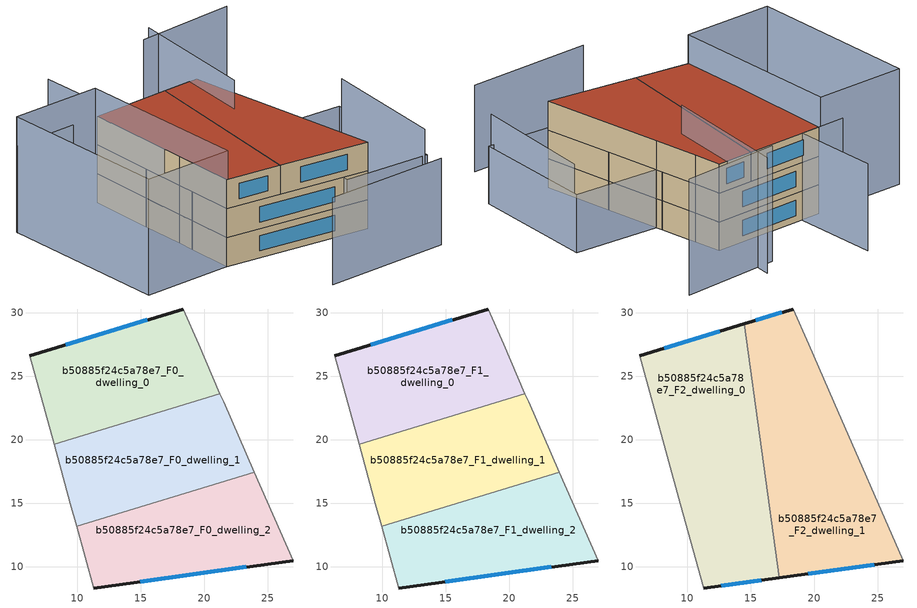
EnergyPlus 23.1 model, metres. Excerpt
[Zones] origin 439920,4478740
b50885f24c5a78e7_F0_dwelling_0
 floor ground (EU_floor_Construction): 18.34,30.29 19.55,27.53 21.23,23.64 8.18,19.65 6.28,26.6 z0
 wall outside (EU_wall_Construction): 18.34,30.29 6.28,26.6 z0:3
 wall adiabatic (EU_wall_Construction): 6.28,26.6 8.18,19.65 / 21.23,23.64 19.55,27.53 18.34,30.29 z0:3
 wall to b50885f24c5a78e7_F0_dwelling_1 (EU_wall_Construction): 8.18,19.65 21.23,23.64 z0:3
 window (EU_Window_Construction): 15.52,29.43 9.1,27.47 z0.7:2.3
b50885f24c5a78e7_F0_dwelling_1
 floor ground (EU_floor_Construction): 21.51,22.98 23.93,17.47 9.95,13.19 9.46,14.97 8.18,19.65 21.23,23.64 z0
 wall adiabatic (EU_wall_Construction): 8.18,19.65 9.46,14.97 9.95,13.19 / 23.93,17.47 21.51,22.98 21.23,23.64 z0:3
 wall to b50885f24c5a78e7_F0_dwelling_2 (EU_wall_Construction): 9.95,13.19 23.93,17.47 z0:3
b50885f24c5a78e7_F0_dwelling_2
 floor ground (EU_floor_Construction): 23.93,17.47 26.98,10.51 11.29,8.35 9.95,13.19 z0
 wall outside (EU_wall_Construction): 11.29,8.35 26.98,10.51 z0:3
 wall adiabatic (EU_wall_Construction): 26.98,10.51 23.93,17.47 / 9.95,13.19 11.29,8.35 z0:3
 window (EU_Window_Construction): 14.96,8.85 23.31,10 z0.7:2.3
b50885f24c5a78e7_F1_dwelling_0
 floor to b50885f24c5a78e7_F0_dwelling_0 (EU_floor_Construction): 18.34,30.29 19.55,27.53 21.23,23.64 8.18,19.65 6.28,26.6 z3
 wall outside (EU_wall_Construction): 18.34,30.29 6.28,26.6 z3:6
 wall adiabatic (EU_wall_Construction): 6.28,26.6 8.18,19.65 / 21.23,23.64 19.55,27.53 18.34,30.29 z3:6
 wall to b50885f24c5a78e7_F1_dwelling_1 (EU_wall_Construction): 8.18,19.65 21.23,23.64 z3:6
 window (EU_Window_Construction): 15.52,29.43 9.1,27.47 z3.7:5.3
b50885f24c5a78e7_F1_dwelling_1
 floor to b50885f24c5a78e7_F0_dwelling_1 (EU_floor_Construction): 21.51,22.98 23.93,17.47 9.95,13.19 9.46,14.97 8.18,19.65 21.23,23.64 z3
 wall adiabatic (EU_wall_Construction): 8.18,19.65 9.46,14.97 9.95,13.19 / 23.93,17.47 21.51,22.98 21.23,23.64 z3:6
 wall to b50885f24c5a78e7_F1_dwelling_2 (EU_wall_Construction): 9.95,13.19 23.93,17.47 z3:6
b50885f24c5a78e7_F1_dwelling_2
 floor to b50885f24c5a78e7_F0_dwelling_2 (EU_floor_Construction): 23.93,17.47 26.98,10.51 11.29,8.35 9.95,13.19 z3
 wall outside (EU_wall_Construction): 11.29,8.35 26.98,10.51 z3:6
 wall adiabatic (EU_wall_Construction): 26.98,10.51 23.93,17.47 / 9.95,13.19 11.29,8.35 z3:6
 window (EU_Window_Construction): 14.96,8.85 23.31,10 z3.7:5.3
b50885f24c5a78e7_F2_dwelling_0
 floor to b50885f24c5a78e7_F1_dwelling_0 (EU_floor_Construction): 14.5,29.12 15.49,21.89 8.18,19.65 6.28,26.6 z6
 floor to b50885f24c5a78e7_F1_dwelling_1 (EU_floor_Construction): 15.49,21.89 16.41,15.17 9.95,13.19 9.46,14.97 8.18,19.65 z6
 floor to b50885f24c5a78e7_F1_dwelling_2 (EU_floor_Construction): 16.41,15.17 17.24,9.17 11.29,8.35 9.95,13.19 z6
 wall outside (EU_wall_Construction): 14.5,29.12 6.28,26.6 / 11.29,8.35 17.24,9.17 z6:9
 wall to b50885f24c5a78e7_F2_dwelling_1 (EU_wall_Construction): 17.24,9.17 14.5,29.12 z6:9
 wall adiabatic (EU_wall_Construction): 6.28,26.6 9.46,14.97 11.29,8.35 z6:9
 window (EU_Window_Construction): 12.58,28.53 8.2,27.19 / 12.68,8.54 15.84,8.97 z6.7:8.3
 roof outside (EU_roof_Construction): 17.24,9.17 14.5,29.12 6.28,26.6 9.46,14.97 11.29,8.35 z9
b50885f24c5a78e7_F2_dwelling_1
 floor to b50885f24c5a78e7_F1_dwelling_1 (EU_floor_Construction): 21.51,22.98 23.93,17.47 16.41,15.17 15.49,21.89 21.23,23.64 z6
 floor to b50885f24c5a78e7_F1_dwelling_2 (EU_floor_Construction): 23.93,17.47 26.98,10.51 17.24,9.17 16.41,15.17 z6
 floor to b50885f24c5a78e7_F1_dwelling_0 (EU_floor_Construction): 18.34,30.29 19.55,27.53 21.23,23.64 15.49,21.89 14.5,29.12 z6
 wall outside (EU_wall_Construction): 17.24,9.17 26.98,10.51 / 18.34,30.29 14.5,29.12 z6:9
 wall adiabatic (EU_wall_Construction): 26.98,10.51 21.51,22.98 19.55,27.53 18.34,30.29 z6:9
 window (EU_Window_Construction): 19.52,9.48 24.7,10.19 / 17.44,30.02 15.4,29.39 z6.7:8.3
 roof outside (EU_roof_Construction): 26.98,10.51 21.51,22.98 19.55,27.53 18.34,30.29 14.5,29.12 17.24,9.17 z9
shading: 33.07,10.92 30.78,24.55 / 18.65,0.42 31.74,4.3 / 5.6,36.12 8.33,27.23 / 8.33,27.23 -3.4,23.63 z0:9; 18.69,22.56 16.36,36.75 / 25.14,38.13 14.78,34.48 / 1.92,5.58 -3.43,23.7 / -3.43,23.7 6.06,26.5 / 6.06,26.5 11.4,8.38 / 11.4,8.38 1.92,5.58 z0:12; 30.7,24.94 33.58,11.45 / 33.58,11.45 24.39,9.49 / 24.39,9.49 21.51,22.98 / 21.51,22.98 30.7,24.94 z0:6
[Building]
EU S2 Campaign: North Axis=0; Terrain=City; Solar Distribution=FullExterior
[Site:Location]
Madrid: Latitude=40.5; Longitude=-3.5; Time Zone=1; Elevation=609
[SizingPeriod:WeatherFileDays]
AnnualSizingPeriod: Begin Month=1; Begin Day of Month=1; End Month=12; End Day of Month=31; Day of Week for Start Day=Monday; Use Weather File Daylight Saving Period=No; Use Weather File Rain and Snow Indicators=No
[MATERIAL]
EU_InternalMass_Material: Roughness=MediumRough; Thickness=0.1; Conductivity=1; Density=1800; Specific Heat=900; Thermal Absorptance=0.9; Solar Absorptance=0.7; Visible Absorptance=0.7
[MATERIAL:NOMASS] Roughness=MediumRough; Thermal Absorptance=0.9; Solar Absorptance=0.7; Visible Absorptance=0.7
Name | Thermal Resistance
EU_wall_NoMass | 0.419739
EU_roof_NoMass | 0.352165
EU_floor_NoMass | 0.608284
[WINDOWMATERIAL:SIMPLEGLAZINGSYSTEM]
EU_Window_SimpleGlazing: UFactor=4.8352; Solar Heat Gain Coefficient=0.85; Visible Transmittance=0.85
[CONSTRUCTION]
EU_wall_Construction: EU_wall_NoMass
EU_roof_Construction: EU_roof_NoMass
EU_floor_Construction: EU_floor_NoMass
EU_Window_Construction: EU_Window_SimpleGlazing
EU_InternalMass_Construction: EU_InternalMass_Material
[ZONE] Type=1; Multiplier=1; Ceiling Height=autocalculate; Floor Area=autocalculate; Part of Total Floor Area=Yes
Name | Volume
b50885f24c5a78e7_F0_dwelling_0; b50885f24c5a78e7_F1_dwelling_0 | 283.908
b50885f24c5a78e7_F2_dwelling_0 | 425.83
b50885f24c5a78e7_F0_dwelling_1; b50885f24c5a78e7_F1_dwelling_1 | 283.906
b50885f24c5a78e7_F2_dwelling_1 | 425.84
b50885f24c5a78e7_F0_dwelling_2; b50885f24c5a78e7_F1_dwelling_2 | 283.87
[INTERNALMASS] Construction=EU_InternalMass_Construction
Name | Zone or ZoneList | Surface Area
b50885f24c5a78e7_F0_dwelling_0_EU_InternalMass | b50885f24c5a78e7_F0_dwelling_0 | 94.6361
b50885f24c5a78e7_F0_dwelling_1_EU_InternalMass | b50885f24c5a78e7_F0_dwelling_1 | 94.6357
b50885f24c5a78e7_F0_dwelling_2_EU_InternalMass | b50885f24c5a78e7_F0_dwelling_2 | 94.6235
b50885f24c5a78e7_F1_dwelling_0_EU_InternalMass | b50885f24c5a78e7_F1_dwelling_0 | 94.6361
b50885f24c5a78e7_F1_dwelling_1_EU_InternalMass | b50885f24c5a78e7_F1_dwelling_1 | 94.6357
b50885f24c5a78e7_F1_dwelling_2_EU_InternalMass | b50885f24c5a78e7_F1_dwelling_2 | 94.6235
b50885f24c5a78e7_F2_dwelling_0_EU_InternalMass | b50885f24c5a78e7_F2_dwelling_0 | 141.943
b50885f24c5a78e7_F2_dwelling_1_EU_InternalMass | b50885f24c5a78e7_F2_dwelling_1 | 141.946
[OTHEREQUIPMENT] Fuel Type=Electricity; Design Level Calculation Method=Watts/Area; Power per Zone Floor Area=1; Fraction Latent=0; Fraction Radiant=0; Fraction Lost=0; Carbon Dioxide Generation Rate=0; EndUse Subcategory=EU_Step8_InternalGains
Name | Zone or ZoneList or Space or SpaceList | Schedule
EU_Step8_InternalGain_b50885f24c5a78e7_F0_dwelling_0_f000 | b50885f24c5a78e7_F0_dwelling_0 | EU_Step8_GainSchedule_b50885f24c5a78e7_F0_dwelling_0_f000
EU_Step8_InternalGain_b50885f24c5a78e7_F0_dwelling_1_f000 | b50885f24c5a78e7_F0_dwelling_1 | EU_Step8_GainSchedule_b50885f24c5a78e7_F0_dwelling_1_f000
EU_Step8_InternalGain_b50885f24c5a78e7_F0_dwelling_2_f000 | b50885f24c5a78e7_F0_dwelling_2 | EU_Step8_GainSchedule_b50885f24c5a78e7_F0_dwelling_2_f000
EU_Step8_InternalGain_b50885f24c5a78e7_F1_dwelling_0_f000 | b50885f24c5a78e7_F1_dwelling_0 | EU_Step8_GainSchedule_b50885f24c5a78e7_F1_dwelling_0_f000
EU_Step8_InternalGain_b50885f24c5a78e7_F1_dwelling_1_f000 | b50885f24c5a78e7_F1_dwelling_1 | EU_Step8_GainSchedule_b50885f24c5a78e7_F1_dwelling_1_f000
EU_Step8_InternalGain_b50885f24c5a78e7_F1_dwelling_2_f000 | b50885f24c5a78e7_F1_dwelling_2 | EU_Step8_GainSchedule_b50885f24c5a78e7_F1_dwelling_2_f000
EU_Step8_InternalGain_b50885f24c5a78e7_F2_dwelling_0_f000 | b50885f24c5a78e7_F2_dwelling_0 | EU_Step8_GainSchedule_b50885f24c5a78e7_F2_dwelling_0_f000
EU_Step8_InternalGain_b50885f24c5a78e7_F2_dwelling_1_f000 | b50885f24c5a78e7_F2_dwelling_1 | EU_Step8_GainSchedule_b50885f24c5a78e7_F2_dwelling_1_f000
[ZONEVENTILATION:DESIGNFLOWRATE] Schedule=EU_AlwaysOn; Design Flow Rate Calculation Method=AirChanges/Hour; Air Changes per Hour=0.703302; Ventilation Type=Natural; Fan Pressure Rise=0; Fan Total Efficiency=1; Constant Term Coefficient=1; Temperature Term Coefficient=0; Velocity Term Coefficient=0; Velocity Squared Term Coefficient=0; Minimum Indoor Temperature=-100; Maximum Indoor Temperature=100; Delta Temperature=-100; Minimum Outdoor Temperature=-100; Maximum Outdoor Temperature=100; Maximum Wind Speed=40
Name | Zone or ZoneList or Space or SpaceList
EU_ConstantAir_b50885f24c5a78e7_F0_dwelling_0 | b50885f24c5a78e7_F0_dwelling_0
EU_ConstantAir_b50885f24c5a78e7_F0_dwelling_1 | b50885f24c5a78e7_F0_dwelling_1
EU_ConstantAir_b50885f24c5a78e7_F0_dwelling_2 | b50885f24c5a78e7_F0_dwelling_2
EU_ConstantAir_b50885f24c5a78e7_F1_dwelling_0 | b50885f24c5a78e7_F1_dwelling_0
EU_ConstantAir_b50885f24c5a78e7_F1_dwelling_1 | b50885f24c5a78e7_F1_dwelling_1
EU_ConstantAir_b50885f24c5a78e7_F1_dwelling_2 | b50885f24c5a78e7_F1_dwelling_2
EU_ConstantAir_b50885f24c5a78e7_F2_dwelling_0 | b50885f24c5a78e7_F2_dwelling_0
EU_ConstantAir_b50885f24c5a78e7_F2_dwelling_1 | b50885f24c5a78e7_F2_dwelling_1
[HVACTEMPLATE:THERMOSTAT] Constant Heating Setpoint=20; Constant Cooling Setpoint=50
EU_HeatOnly_b50885f24c5a78e7_F0_dwelling_0; EU_HeatOnly_b50885f24c5a78e7_F0_dwelling_1; EU_HeatOnly_b50885f24c5a78e7_F0_dwelling_2; EU_HeatOnly_b50885f24c5a78e7_F1_dwelling_0; EU_HeatOnly_b50885f24c5a78e7_F1_dwelling_1; EU_HeatOnly_b50885f24c5a78e7_F1_dwelling_2; EU_HeatOnly_b50885f24c5a78e7_F2_dwelling_0; EU_HeatOnly_b50885f24c5a78e7_F2_dwelling_1
[HVACTEMPLATE:ZONE:IDEALLOADSAIRSYSTEM] System Availability Schedule=EU_AlwaysOn; Maximum Heating Supply Air Temperature=50; Minimum Cooling Supply Air Temperature=13; Maximum Heating Supply Air Humidity Ratio=0.0156; Minimum Cooling Supply Air Humidity Ratio=0.0077; Heating Limit=NoLimit; Cooling Limit=NoLimit; Heating Availability Schedule=EU_AlwaysOn; Cooling Availability Schedule=EU_CoolingOff; Dehumidification Control Type=ConstantSensibleHeatRatio; Cooling Sensible Heat Ratio=0.7; Dehumidification Setpoint=60; Humidification Control Type=None; Humidification Setpoint=30; Outdoor Air Method=None; Outdoor Air Flow Rate per Person=0.00944; Outdoor Air Flow Rate per Zone Floor Area=0; Outdoor Air Flow Rate per Zone=0; Demand Controlled Ventilation Type=None; Outdoor Air Economizer Type=NoEconomizer; Heat Recovery Type=None; Sensible Heat Recovery Effectiveness=0.7; Latent Heat Recovery Effectiveness=0.65
Name | Template Thermostat
b50885f24c5a78e7_F0_dwelling_0 | EU_HeatOnly_b50885f24c5a78e7_F0_dwelling_0
b50885f24c5a78e7_F0_dwelling_1 | EU_HeatOnly_b50885f24c5a78e7_F0_dwelling_1
b50885f24c5a78e7_F0_dwelling_2 | EU_HeatOnly_b50885f24c5a78e7_F0_dwelling_2
b50885f24c5a78e7_F1_dwelling_0 | EU_HeatOnly_b50885f24c5a78e7_F1_dwelling_0
b50885f24c5a78e7_F1_dwelling_1 | EU_HeatOnly_b50885f24c5a78e7_F1_dwelling_1
b50885f24c5a78e7_F1_dwelling_2 | EU_HeatOnly_b50885f24c5a78e7_F1_dwelling_2
b50885f24c5a78e7_F2_dwelling_0 | EU_HeatOnly_b50885f24c5a78e7_F2_dwelling_0
b50885f24c5a78e7_F2_dwelling_1 | EU_HeatOnly_b50885f24c5a78e7_F2_dwelling_1
[SIZING:ZONE] Zone Cooling Design Supply Air Temperature Input Method=SupplyAirTemperature; Zone Cooling Design Supply Air Temperature=13; Zone Heating Design Supply Air Temperature Input Method=SupplyAirTemperature; Zone Heating Design Supply Air Temperature=50; Zone Cooling Design Supply Air Humidity Ratio=0.008; Zone Heating Design Supply Air Humidity Ratio=0.008; Cooling Design Air Flow Method=DesignDay; Cooling Design Air Flow Rate=0; Cooling Minimum Air Flow per Zone Floor Area=0.000762; Cooling Minimum Air Flow=0; Cooling Minimum Air Flow Fraction=0.2; Heating Design Air Flow Method=DesignDay; Heating Design Air Flow Rate=0; Heating Maximum Air Flow per Zone Floor Area=0.002032; Heating Maximum Air Flow=0.141576; Heating Maximum Air Flow Fraction=0.3; Account for Dedicated Outdoor Air System=No; Dedicated Outdoor Air System Control Strategy=NeutralSupplyAir; Dedicated Outdoor Air Low Setpoint Temperature for Design=autosize; Dedicated Outdoor Air High Setpoint Temperature for Design=autosize; Zone Load Sizing Method=Sensible Load Only No Latent Load; Zone Latent Cooling Design Supply Air Humidity Ratio Input Method=HumidityRatioDifference; Zone Cooling Design Supply Air Humidity Ratio Difference=0.005; Zone Latent Heating Design Supply Air Humidity Ratio Input Method=HumidityRatioDifference; Zone Humidification Design Supply Air Humidity Ratio Difference=0.005
b50885f24c5a78e7_F0_dwelling_0; b50885f24c5a78e7_F0_dwelling_1; b50885f24c5a78e7_F0_dwelling_2; b50885f24c5a78e7_F1_dwelling_0; b50885f24c5a78e7_F1_dwelling_1; b50885f24c5a78e7_F1_dwelling_2; b50885f24c5a78e7_F2_dwelling_0; b50885f24c5a78e7_F2_dwelling_1
[SCHEDULE:CONSTANT]
Name | Hourly Value
EU_AlwaysOn | 1
EU_CoolingOff | 0
[SCHEDULE:FILE] Column Number=1; Rows to Skip at Top=0; Number of Hours of Data=8760; Column Separator=Comma; Interpolate to Timestep=No; Minutes per Item=60; Adjust Schedule for Daylight Savings=Yes
Name | File
EU_Step8_GainSchedule_b50885f24c5a78e7_F0_dwelling_0_f000 | ../../schedules/b50885f24c5a78e7/b50885f24c5a78e7_F0_dwelling_0_f000_gain.csv
EU_Step8_GainSchedule_b50885f24c5a78e7_F0_dwelling_1_f000 | ../../schedules/b50885f24c5a78e7/b50885f24c5a78e7_F0_dwelling_1_f000_gain.csv
EU_Step8_GainSchedule_b50885f24c5a78e7_F0_dwelling_2_f000 | ../../schedules/b50885f24c5a78e7/b50885f24c5a78e7_F0_dwelling_2_f000_gain.csv
EU_Step8_GainSchedule_b50885f24c5a78e7_F1_dwelling_0_f000 | ../../schedules/b50885f24c5a78e7/b50885f24c5a78e7_F1_dwelling_0_f000_gain.csv
EU_Step8_GainSchedule_b50885f24c5a78e7_F1_dwelling_1_f000 | ../../schedules/b50885f24c5a78e7/b50885f24c5a78e7_F1_dwelling_1_f000_gain.csv
EU_Step8_GainSchedule_b50885f24c5a78e7_F1_dwelling_2_f000 | ../../schedules/b50885f24c5a78e7/b50885f24c5a78e7_F1_dwelling_2_f000_gain.csv
EU_Step8_GainSchedule_b50885f24c5a78e7_F2_dwelling_0_f000 | ../../schedules/b50885f24c5a78e7/b50885f24c5a78e7_F2_dwelling_0_f000_gain.csv
EU_Step8_GainSchedule_b50885f24c5a78e7_F2_dwelling_1_f000 | ../../schedules/b50885f24c5a78e7/b50885f24c5a78e7_F2_dwelling_1_f000_gain.csv
